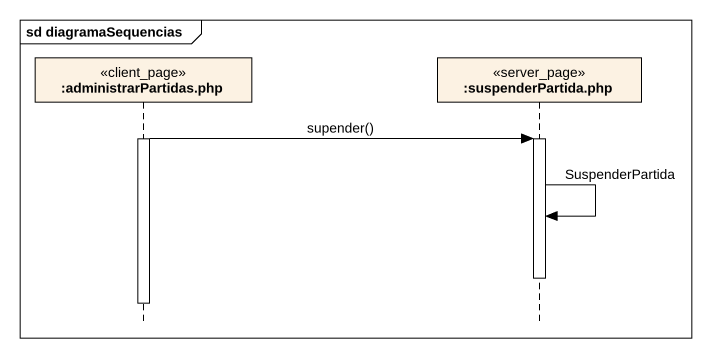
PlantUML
@startuml
mainframe sd diagramaSequencias
hide footbox
participant ":administrarPartidas.php" as administrarPartidas_php <<client_page>>
participant ":suspenderPartida.php" as suspenderPartida_php <<server_page>>

activate administrarPartidas_php
administrarPartidas_php -> suspenderPartida_php : supender()
activate suspenderPartida_php
suspenderPartida_php -> suspenderPartida_php : SuspenderPartida
deactivate suspenderPartida_php
deactivate administrarPartidas_php
@enduml
